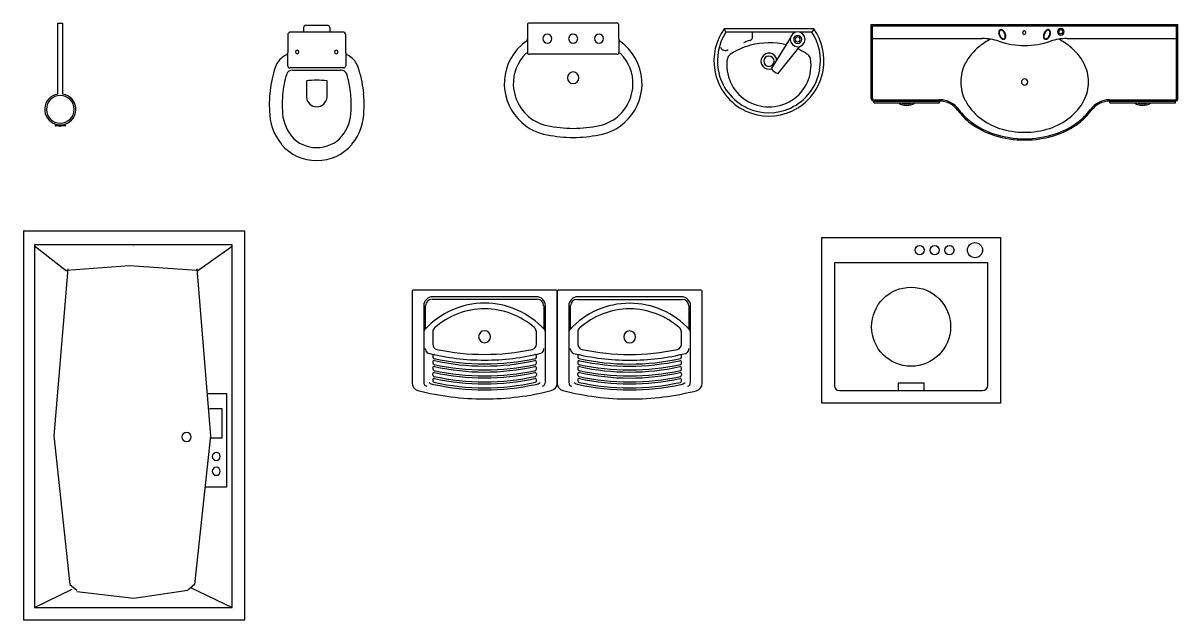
# Model space of a CAD drawing. Header units: millimetres. Extents: x 2478 to 18835, y -4183 to 1193.
# Drawn here: x 5579.5 to 6031.5, y -288 to -54.2 of the extents above; entities that cross this region are included whole.
import ezdxf

# ---------------------------------------------------------------- set-up
doc = ezdxf.new("R2010")
doc.units = ezdxf.units.MM
doc.layers.add('LOUÇAS', color=7, linetype='Continuous')
doc.layers.add('MOBILIAS', color=7, linetype='Continuous')

msp = doc.modelspace()

# ---------------------------------------------------------------- linework, layer by layer
at = {"color": 1}
for p, q in [((5794.78, -54.22), (5777.55, -54.22)), ((5812.01, -54.22), (5794.78, -54.22)), ((5694.4, -57.75), (5684.27, -57.75)), ((5689.23, -55.92), (5689.23, -57.75)), ((5694.4, -55.21), (5689.94, -55.21)), ((5698.86, -55.21), (5694.4, -55.21)), ((5704.54, -57.75), (5694.4, -57.75)), ((5699.57, -55.92), (5699.57, -57.75)), ((5776.94, -54.88), (5776.94, -60.46)), ((5812.62, -60.46), (5812.62, -54.88)), ((5888.98, -56.42), (5853.84, -56.42)), ((5853.86, -56.65), (5854.58, -57.82)), ((5871.41, -57.82), (5854.54, -57.82)), ((5865.02, -59.59), (5865.02, -57.91)), ((5881.89, -57.82), (5871.41, -57.82)), ((5888.27, -57.82), (5883.42, -57.82)), ((5888.96, -56.65), (5888.24, -57.82)), ((5683.05, -58.86), (5683.05, -65.86)), ((5705.76, -65.86), (5705.76, -58.86)), ((5776.94, -60.46), (5776.94, -65.73)), ((5812.62, -60.46), (5812.62, -65.73)), ((5872.42, -72.19), (5879.82, -60.07)), ((5683.05, -70.97), (5683.05, -65.86)), ((5705.76, -65.86), (5705.76, -70.97)), ((5794.78, -66.44), (5777.55, -66.44)), ((5812.01, -66.44), (5794.78, -66.44)), ((5875.01, -74), (5883.47, -63.38)), ((5704.96, -71.79), (5683.84, -71.79)), ((5684.92, -72.65), (5694.4, -72.65)), ((5694.4, -72.65), (5703.88, -72.65)), ((5690.35, -76.91), (5690.35, -83.29)), ((5698.46, -83.29), (5698.46, -76.91)), ((5666.28, -135.78), (5579.48, -135.78)), ((5579.69, -135.73), (5579.69, -288.02)), ((5666.28, -288.02), (5666.28, -135.78)), ((5892.06, -138.17), (5962.06, -138.17)), ((5892.06, -203.17), (5892.06, -138.17)), ((5962.06, -138.17), (5962.06, -203.17)), ((5661.35, -141.15), (5583.95, -141.15)), ((5583.95, -141.15), (5583.95, -283.1)), ((5596.48, -151.45), (5583.95, -141.6)), ((5647.48, -151.45), (5661.35, -141.6)), ((5661.35, -283.1), (5661.35, -141.15)), ((5897.06, -148.17), (5897.06, -196.17)), ((5957.06, -148.17), (5897.06, -148.17)), ((5957.06, -196.17), (5957.06, -148.17)), ((5596.93, -150.55), (5591.56, -215.93)), ((5596.48, -151), (5621.09, -149.21)), ((5621.09, -149.21), (5647.48, -151)), ((5647.48, -150.55), (5652.85, -215.93)), ((5731.74, -159.27), (5731.74, -195.21)), ((5788.1, -158.87), (5732.15, -158.87)), ((5739.55, -162.42), (5760.12, -162.42)), ((5760.12, -161.4), (5739.85, -161.4)), ((5780.4, -161.4), (5760.12, -161.4)), ((5760.12, -162.42), (5780.7, -162.42)), ((5788.51, -195.26), (5788.51, -159.27)), ((5788.51, -159.3), (5788.51, -195.24)), ((5844.87, -158.89), (5788.91, -158.89)), ((5796.31, -162.44), (5816.89, -162.44)), ((5816.89, -161.43), (5796.62, -161.43)), ((5837.17, -161.43), (5816.89, -161.43)), ((5816.89, -162.44), (5837.47, -162.44)), ((5845.28, -195.29), (5845.28, -159.3)), ((5736.3, -164.95), (5736.3, -175.23)), ((5737.01, -174), (5737.01, -164.95)), ((5783.24, -164.95), (5783.24, -174)), ((5783.95, -175.23), (5783.95, -164.95)), ((5793.07, -164.98), (5793.07, -175.25)), ((5793.78, -174.02), (5793.78, -164.98)), ((5840, -164.98), (5840, -174.02)), ((5840.71, -175.25), (5840.71, -164.98)), ((5736.3, -175.23), (5736.3, -194.94)), ((5739.85, -175.18), (5739.85, -180.06)), ((5780.4, -180.06), (5780.4, -175.18)), ((5783.95, -194.94), (5783.95, -175.23)), ((5793.07, -175.25), (5793.07, -194.97)), ((5796.62, -175.2), (5796.62, -180.08)), ((5837.17, -180.08), (5837.17, -175.2)), ((5840.71, -194.97), (5840.71, -175.25)), ((5737.01, -182.09), (5737.01, -181.71)), ((5739.85, -184.6), (5739.85, -185.12)), ((5780.4, -185.12), (5780.4, -184.6)), ((5783.24, -182.09), (5783.24, -181.71)), ((5793.78, -182.12), (5793.78, -181.74)), ((5796.62, -184.63), (5796.62, -185.15)), ((5837.17, -185.15), (5837.17, -184.63)), ((5840, -182.12), (5840, -181.74)), ((5739.85, -186.93), (5739.85, -187.45)), ((5739.85, -189.27), (5739.85, -189.79)), ((5780.4, -187.45), (5780.4, -186.93)), ((5780.4, -189.79), (5780.4, -189.27)), ((5796.62, -186.96), (5796.62, -187.48)), ((5796.62, -189.29), (5796.62, -189.81)), ((5837.17, -187.48), (5837.17, -186.96)), ((5837.17, -189.81), (5837.17, -189.29)), ((5739.85, -192.12), (5739.85, -191.6)), ((5739.85, -193.93), (5739.85, -194.45)), ((5780.4, -191.6), (5780.4, -192.12)), ((5780.4, -194.45), (5780.4, -193.93)), ((5796.62, -192.14), (5796.62, -191.62)), ((5796.62, -193.96), (5796.62, -194.47)), ((5837.17, -191.62), (5837.17, -192.14)), ((5837.17, -194.47), (5837.17, -193.96)), ((5899.06, -198.17), (5955.06, -198.17)), ((5922.06, -198.17), (5922.06, -195.14)), ((5922.06, -195.14), (5932.06, -195.14)), ((5932.06, -195.14), (5932.06, -198.17)), ((5651.51, -199.36), (5659.12, -199.36)), ((5659.12, -199.36), (5659.12, -236.08)), ((5962.06, -203.17), (5892.06, -203.17)), ((5652.41, -205.18), (5657.33, -205.18)), ((5657.33, -205.18), (5657.33, -216.82)), ((5591.56, -215.93), (5597.82, -274.14)), ((5652.85, -215.93), (5646.59, -274.14)), ((5657.33, -216.82), (5652.85, -216.82)), ((5659.12, -236.08), (5651.06, -236.08)), ((5597.82, -274.14), (5600.51, -276.38)), ((5646.59, -274.14), (5643.91, -276.38)), ((5645.25, -275.48), (5661.35, -283.1)), ((5583.95, -283.1), (5598.72, -275.93)), ((5600.51, -276.83), (5622.88, -279.51)), ((5622.88, -279.51), (5643.91, -276.38)), ((5583.95, -283.1), (5661.35, -283.1)), ((5579.69, -288.02), (5666.28, -288.02))]:
    msp.add_line(p, q, dxfattribs=at)
for centre, radius in [((5930.4, -143.17), 1.79), ((5936.3, -143.17), 1.79), ((5942.06, -143.17), 1.79), ((5952.06, -143.17), 2.95), ((5927.06, -173.17), 15.48)]:
    msp.add_circle(centre, radius, dxfattribs=at)
for centre, start, end in [((5899.06, -196.17), 180, 270), ((5955.06, -196.17), 270, 0)]:
    msp.add_arc(centre, 2, start, end, dxfattribs=at)
for centre, major_axis, start_param, end_param in [((5777.56, -54.85), (0.443, 0.443), 0.812744, 2.408806), ((5812, -54.85), (-0.443, 0.443), 3.87438, 5.470441), ((5684.22, -58.92), (-0.829, 0.829), -0.82366, 0.736758), ((5689.96, -55.94), (-0.515, 0.515), -0.760507, 0.760507), ((5698.84, -55.94), (0.515, 0.515), 5.522678, 7.043693), ((5704.58, -58.92), (0.829, 0.829), 5.546427, 7.106845), ((5784.64, -60.31), (-1.25, 1.25), 3.926991, 10.210176), ((5794.78, -60.31), (-1.25, 1.25), 3.926991, 10.210176), ((5804.92, -60.31), (-1.25, 1.25), 3.926991, 10.210176), ((5871.97, -69.01), (15.61, 15.61), 1.749249, 2.526622), ((5871.85, -69.01), (14.57, 14.57), 1.782162, 2.528587), ((5882.66, -60.61), (2.05, 2.05), 5.497787, 11.780972), ((5870.96, -69.01), (14.57, 14.57), 5.325395, 6.07182), ((5870.85, -69.01), (15.61, 15.61), 5.327359, 6.104733), ((5788.15, -78.01), (14.39, 14.39), 1.520283, 2.393072), ((5788.15, -78.01), (14.39, 14.39), 1.399031, 1.520283), ((5775.9, -60.48), (0.735, 0.735), 4.464905, 5.516472), ((5813.66, -60.48), (-0.735, 0.735), 0.766713, 1.81828), ((5801.41, -78.01), (-14.39, 14.39), -1.520283, -1.399031), ((5801.41, -78.01), (14.39, 14.39), 5.46091, 6.333699), ((5871.24, -89.08), (-19.17, 19.17), -0.523152, -0.1974), ((5867.93, -76.21), (-11.09, 11.09), -0.528184, -0.358758), ((5863.46, -59.55), (-1.1, 1.1), 2.670671, 3.903771), ((5871.43, -90.06), (-19.87, 19.87), -1.02719, -0.525346), ((5882.66, -60.61), (-1.11, 1.11), 3.926991, 10.210176), ((5882.66, -60.61), (-0.678, 0.678), 3.926991, 10.210176), ((5685.68, -73.79), (5.49, 5.49), 1.194274, 1.862862), ((5682.19, -65.91), (-0.609, 0.609), 2.843438, 3.985765), ((5686.75, -65.55), (-0.502, 0.502), 3.926991, 10.210176), ((5702.06, -65.55), (-0.502, 0.502), 3.926991, 10.210176), ((5706.62, -65.91), (-0.609, 0.609), 0.726624, 1.868951), ((5703.13, -73.79), (-5.49, 5.49), 4.420323, 5.088911), ((5788.15, -78.01), (-11.88, 11.88), 0.004521, 0.821583), ((5776.55, -66.52), (0.334, 0.334), 1.361186, 1.566671), ((5776.63, -66.72), (0.484, 0.484), 0.040481, 1.301909), ((5777.59, -65.79), (0.463, 0.463), 2.270898, 3.064821), ((5777.59, -65.79), (0.463, 0.463), 3.064821, 3.858743), ((5811.97, -65.79), (0.463, 0.463), 3.995239, 4.789161), ((5811.97, -65.79), (-0.463, 0.463), 3.218365, 4.012287), ((5812.93, -66.72), (-0.484, 0.484), -1.301909, -0.040481), ((5813.01, -66.52), (0.334, 0.334), 0.004125, 0.20961), ((5801.41, -78.01), (11.88, 11.88), 5.461602, 6.278664), ((5854.3, -63.06), (-1.35, 1.35), 1.137105, 3.013963), ((5857.76, -68.7), (1.89, 1.89), 1.40721, 2.188008), ((5871.41, -69.16), (-2.23, 2.23), 4.061561, 8.980227), ((5871.41, -69.16), (-1.43, 1.43), 3.926991, 10.210176), ((5871.58, -89.08), (-19.17, 19.17), -1.373397, -1.20778), ((5885.06, -68.7), (1.89, 1.89), 5.665974, 6.446772), ((5688.05, -75.35), (-7.49, 7.49), 0.268095, 0.529695), ((5683.84, -71), (-0.56, 0.56), 0.757968, 2.356194), ((5704.96, -71), (0.56, 0.56), 3.926991, 5.525218), ((5700.76, -75.35), (-7.49, 7.49), 4.182694, 4.444294), ((5871.26, -70.73), (-11.55, 11.55), 0.63318, 1.783324), ((5875.86, -70.03), (2.87, 2.87), 2.917879, 3.715274), ((5871.56, -70.73), (11.55, 11.55), 4.499861, 5.650006), ((5719.14, -85.45), (-30.59, 30.59), 0.485684, 0.70234), ((5719.14, -85.45), (-27.01, 27.01), 0.485684, 0.702355), ((5684.87, -75.04), (-1.69, 1.69), -0.807619, 0.412828), ((5694.4, -103.79), (19.22, 19.22), 0.635678, 0.935118), ((5703.93, -75.04), (1.69, 1.69), 5.870358, 7.090804), ((5669.67, -85.45), (-27.01, 27.01), 4.010034, 4.226705), ((5669.67, -85.45), (-30.59, 30.59), 4.010049, 4.226705), ((5794.78, -75.66), (1.61, 1.61), 5.497787, 11.780972), ((5871.44, -69.19), (15.22, 15.22), 2.522497, 3.493911), ((5871.44, -69.19), (14.27, 14.27), 2.523046, 3.494113), ((5871.37, -69.19), (-14.27, 14.27), 2.789073, 3.760139), ((5871.37, -69.19), (-15.22, 15.22), 2.789274, 3.760688), ((5788.33, -77.86), (-14.52, 14.52), 0.828833, 1.617546), ((5788.33, -77.86), (12.01, 12.01), 2.400314, 3.502633), ((5801.23, -77.86), (12.01, 12.01), 4.351349, 5.453667), ((5801.23, -77.86), (-14.52, 14.52), 3.094843, 3.883556), ((5726.6, -86.08), (-35.89, 35.89), 0.702122, 0.832841), ((5726.6, -86.08), (-32.31, 32.31), 0.70211, 0.835357), ((5694.4, -82.92), (-2.88, 2.88), 0.876838, 3.835551), ((5662.2, -86.08), (-32.31, 32.31), 3.877032, 4.010279), ((5662.2, -86.08), (-35.89, 35.89), 3.879548, 4.010267), ((5871.41, -70.24), (11.9, 11.9), 3.362476, 4.491506), ((5697.11, -88.4), (14.99, 14.99), 2.360126, 3.03558), ((5697.11, -88.4), (11.41, 11.41), 2.353577, 3.032162), ((5691.7, -88.4), (11.41, 11.41), 4.82182, 5.500405), ((5691.7, -88.4), (-14.99, 14.99), 3.247605, 3.92306), ((5871.41, -68.77), (-15.48, 15.48), 1.932642, 2.779747), ((5871.41, -68.77), (14.53, 14.53), 3.504271, 4.349711), ((5787.93, -78.47), (14.01, 14.01), 3.182582, 3.760168), ((5787.93, -78.47), (-11.51, 11.51), 1.938826, 2.142273), ((5795.83, -37.3), (-41.15, 41.15), 2.159824, 2.339119), ((5793.73, -37.3), (41.15, 41.15), 3.944066, 4.123361), ((5801.63, -78.47), (14.01, 14.01), 4.093813, 4.6714), ((5801.63, -78.47), (11.51, 11.51), 4.140913, 4.344359), ((5694.28, -90.19), (9.06, 9.06), 3.061198, 3.93644), ((5694.52, -90.19), (-9.06, 9.06), 2.346746, 3.221987), ((5795.83, -37.3), (43.66, 43.66), 3.744729, 3.909915), ((5793.73, -37.3), (-43.66, 43.66), 2.37327, 2.538456), ((5694.28, -90.19), (12.65, 12.65), 3.057022, 3.933762), ((5694.52, -90.19), (-12.65, 12.65), 2.349423, 3.226163), ((5694.52, -90.19), (12.65, 12.65), 3.917542, 3.92022), ((5732.15, -159.27), (0.287, 0.287), 0.785398, 2.356194), ((5739.85, -164.95), (-2.51, 2.51), -0.785398, 0.785398), ((5739.55, -164.95), (-1.79, 1.79), -0.785398, 0.785398), ((5780.4, -164.95), (2.51, 2.51), 5.497787, 7.068583), ((5780.7, -164.95), (1.79, 1.79), 5.497787, 7.068583), ((5788.1, -159.27), (-0.287, 0.287), 3.926991, 5.497787), ((5788.91, -159.3), (0.287, 0.287), 0.785398, 2.356194), ((5796.62, -164.98), (-2.51, 2.51), -0.785398, 0.785398), ((5796.31, -164.98), (-1.79, 1.79), -0.785398, 0.785398), ((5837.17, -164.98), (2.51, 2.51), 5.497787, 7.068583), ((5837.47, -164.98), (1.79, 1.79), 5.497787, 7.068583), ((5844.87, -159.3), (-0.287, 0.287), 3.926991, 5.497787), ((5760.12, -195.52), (22.33, 22.33), 0.785398, 1.619246), ((5760.12, -195.52), (-20.76, 20.76), -0.785398, -0.054212), ((5760.12, -195.52), (22.33, 22.33), 6.234736, 7.068583), ((5760.12, -195.52), (-20.76, 20.76), -1.516584, -0.785398), ((5816.89, -195.55), (22.33, 22.33), 0.785398, 1.619246), ((5816.89, -195.55), (-20.76, 20.76), -0.785398, -0.054212), ((5816.89, -195.55), (22.33, 22.33), 6.234736, 7.068583), ((5816.89, -195.55), (-20.76, 20.76), -1.516584, -0.785398), ((5739.33, -176.07), (2.22, 2.22), 1.756063, 2.08523), ((5741.88, -175.18), (-1.43, 1.43), -0.054212, 0.785398), ((5760.12, -177.11), (-1.65, 1.65), 3.926991, 10.210176), ((5778.37, -175.18), (-1.43, 1.43), 3.926991, 4.766601), ((5780.92, -176.07), (-2.22, 2.22), 4.197955, 4.527122), ((5796.1, -176.09), (2.22, 2.22), 1.756063, 2.08523), ((5798.65, -175.2), (-1.43, 1.43), -0.054212, 0.785398), ((5816.89, -177.14), (-1.65, 1.65), 3.926991, 10.210176), ((5835.14, -175.2), (-1.43, 1.43), 3.926991, 4.766601), ((5837.69, -176.09), (-2.22, 2.22), 4.197955, 4.527122), ((5741.88, -180.06), (1.43, 1.43), 2.356194, 3.715865), ((5778.37, -180.06), (1.43, 1.43), 4.138117, 5.497787), ((5798.65, -180.08), (1.43, 1.43), 2.356194, 3.715865), ((5835.14, -180.08), (1.43, 1.43), 4.138117, 5.497787), ((5738.53, -182.09), (1.08, 1.08), 2.356194, 3.684017), ((5760.02, -95.39), (-64.24, 64.24), 2.113221, 2.35731), ((5740.36, -184.6), (-0.358, 0.358), -1.002373, 0.785398), ((5740.36, -185.12), (0.358, 0.358), 2.356194, 3.711232), ((5760.02, -95.39), (-62.66, 62.66), 2.145069, 2.357338), ((5760.23, -95.39), (62.66, 62.66), 3.925847, 4.138117), ((5760.23, -95.39), (-64.24, 64.24), 2.355079, 2.599168), ((5779.89, -184.6), (-0.358, 0.358), 3.926991, 5.714762), ((5779.89, -185.12), (-0.358, 0.358), 2.571953, 3.926991), ((5781.72, -182.09), (-1.08, 1.08), 2.599168, 3.926991), ((5795.3, -182.12), (1.08, 1.08), 2.356194, 3.684017), ((5816.79, -95.42), (-64.24, 64.24), 2.113221, 2.35731), ((5797.12, -184.63), (-0.358, 0.358), -1.002373, 0.785398), ((5797.12, -185.15), (0.358, 0.358), 2.356194, 3.711232), ((5816.79, -95.42), (-62.66, 62.66), 2.145069, 2.357338), ((5816.99, -95.42), (62.66, 62.66), 3.925847, 4.138117), ((5816.99, -95.42), (-64.24, 64.24), 2.355079, 2.599168), ((5836.66, -184.63), (-0.358, 0.358), 3.926991, 5.714762), ((5836.66, -185.15), (-0.358, 0.358), 2.571953, 3.926991), ((5838.48, -182.12), (-1.08, 1.08), 2.599168, 3.926991), ((5740.36, -186.93), (0.358, 0.358), 0.568423, 2.356194), ((5740.36, -187.45), (0.358, 0.358), 2.356194, 3.711232), ((5740.36, -189.27), (-0.358, 0.358), -1.002373, 0.785398), ((5740.36, -189.79), (0.358, 0.358), 2.356194, 3.711232), ((5760.02, -95.39), (65.31, 65.31), 3.711232, 3.928088), ((5760.02, -97.72), (-65.31, 65.31), 2.140436, 2.357292), ((5760.02, -97.72), (64.24, 64.24), 3.710016, 3.928107), ((5760.02, -100.06), (64.24, 64.24), 3.710016, 3.928107), ((5760.23, -95.39), (-65.31, 65.31), 2.355097, 2.571953), ((5760.23, -97.72), (-64.24, 64.24), 2.355079, 2.573169), ((5760.23, -97.72), (65.31, 65.31), 3.925893, 4.142749), ((5760.23, -100.06), (-64.24, 64.24), 2.355079, 2.573169), ((5779.89, -186.93), (0.358, 0.358), 5.497787, 7.285558), ((5779.89, -189.27), (-0.358, 0.358), 3.926991, 5.714762), ((5779.89, -187.45), (-0.358, 0.358), 2.571953, 3.926991), ((5779.89, -189.79), (-0.358, 0.358), 2.571953, 3.926991), ((5797.12, -186.96), (0.358, 0.358), 0.568423, 2.356194), ((5797.12, -187.48), (0.358, 0.358), 2.356194, 3.711232), ((5797.12, -189.29), (-0.358, 0.358), -1.002373, 0.785398), ((5797.12, -189.81), (0.358, 0.358), 2.356194, 3.711232), ((5816.79, -95.42), (65.31, 65.31), 3.711232, 3.928088), ((5816.79, -97.75), (-65.31, 65.31), 2.140436, 2.357292), ((5816.79, -97.75), (64.24, 64.24), 3.710016, 3.928107), ((5816.79, -100.08), (64.24, 64.24), 3.710016, 3.928107), ((5816.99, -95.42), (-65.31, 65.31), 2.355097, 2.571953), ((5816.99, -97.75), (-64.24, 64.24), 2.355079, 2.573169), ((5816.99, -97.75), (65.31, 65.31), 3.925893, 4.142749), ((5816.99, -100.08), (-64.24, 64.24), 2.355079, 2.573169), ((5836.66, -186.96), (0.358, 0.358), 5.497787, 7.285558), ((5836.66, -189.29), (-0.358, 0.358), 3.926991, 5.714762), ((5836.66, -187.48), (-0.358, 0.358), 2.571953, 3.926991), ((5836.66, -189.81), (-0.358, 0.358), 2.571953, 3.926991), ((5740.36, -191.6), (-0.358, 0.358), -1.002373, 0.785398), ((5740.36, -192.12), (-0.358, 0.358), 0.785398, 2.140436), ((5740.36, -193.93), (-0.358, 0.358), -1.002373, 0.785398), ((5760.02, -100.06), (-65.31, 65.31), 2.140436, 2.357292), ((5760.02, -102.39), (65.31, 65.31), 3.711232, 3.928088), ((5760.02, -102.39), (-64.24, 64.24), 2.13922, 2.35731), ((5760.02, -104.72), (-64.24, 64.24), 2.13922, 2.35731), ((5760.23, -100.06), (65.31, 65.31), 3.925893, 4.142749), ((5760.23, -102.39), (-64.24, 64.24), 2.355079, 2.573169), ((5760.23, -102.39), (65.31, 65.31), 3.925893, 4.142749), ((5760.23, -104.72), (-64.24, 64.24), 2.355079, 2.573169), ((5779.89, -191.6), (-0.358, 0.358), 3.926991, 5.714762), ((5779.89, -193.93), (-0.358, 0.358), 3.926991, 5.714762), ((5779.89, -192.12), (0.358, 0.358), 4.142749, 5.497787), ((5797.12, -191.62), (-0.358, 0.358), -1.002373, 0.785398), ((5797.12, -192.14), (-0.358, 0.358), 0.785398, 2.140436), ((5797.12, -193.96), (-0.358, 0.358), -1.002373, 0.785398), ((5816.79, -100.08), (-65.31, 65.31), 2.140436, 2.357292), ((5816.79, -102.41), (65.31, 65.31), 3.711232, 3.928088), ((5816.79, -102.41), (-64.24, 64.24), 2.13922, 2.35731), ((5816.79, -104.74), (-64.24, 64.24), 2.13922, 2.35731), ((5816.99, -100.08), (65.31, 65.31), 3.925893, 4.142749), ((5816.99, -102.41), (-64.24, 64.24), 2.355079, 2.573169), ((5816.99, -102.41), (65.31, 65.31), 3.925893, 4.142749), ((5816.99, -104.74), (-64.24, 64.24), 2.355079, 2.573169), ((5836.66, -191.62), (-0.358, 0.358), 3.926991, 5.714762), ((5836.66, -193.96), (-0.358, 0.358), 3.926991, 5.714762), ((5836.66, -192.14), (0.358, 0.358), 4.142749, 5.497787), ((5734.78, -195.21), (-2.15, 2.15), 0.785398, 2.106605), ((5760.23, -95.39), (74.99, 74.99), 3.677401, 3.926035), ((5737.82, -194.94), (-1.08, 1.08), 0.785398, 2.136781), ((5740.72, -191.73), (2.87, 2.87), 3.304502, 3.768266), ((5740.36, -194.45), (0.358, 0.358), 2.356194, 3.711232), ((5760.02, -104.72), (65.89, 65.89), 3.711232, 3.928088), ((5760.02, -104.72), (65.31, 65.31), 3.711232, 3.928088), ((5760.23, -104.72), (65.31, 65.31), 3.925893, 4.142749), ((5760.23, -104.72), (-65.89, 65.89), 2.355097, 2.571953), ((5760.23, -95.39), (74.99, 74.99), 3.926035, 4.17455), ((5779.89, -194.45), (-0.358, 0.358), 2.571953, 3.926991), ((5779.53, -191.73), (2.87, 2.87), 4.085716, 4.54948), ((5782.43, -194.94), (-1.08, 1.08), 2.575608, 3.926991), ((5785.47, -195.26), (-2.15, 2.15), 2.603754, 3.926991), ((5791.55, -195.24), (-2.15, 2.15), 0.785398, 2.106605), ((5816.99, -95.42), (74.99, 74.99), 3.677401, 3.926035), ((5794.59, -194.97), (-1.08, 1.08), 0.785398, 2.136781), ((5797.48, -191.76), (2.87, 2.87), 3.304502, 3.768266), ((5797.12, -194.47), (0.358, 0.358), 2.356194, 3.711232), ((5816.79, -104.74), (65.89, 65.89), 3.711232, 3.928088), ((5816.79, -104.74), (65.31, 65.31), 3.711232, 3.928088), ((5816.99, -104.74), (65.31, 65.31), 3.925893, 4.142749), ((5816.99, -104.74), (-65.89, 65.89), 2.355097, 2.571953), ((5816.99, -95.42), (74.99, 74.99), 3.926035, 4.17455), ((5836.66, -194.47), (-0.358, 0.358), 2.571953, 3.926991), ((5836.3, -191.76), (2.87, 2.87), 4.085716, 4.54948), ((5839.19, -194.97), (-1.08, 1.08), 2.575608, 3.926991), ((5842.23, -195.29), (-2.15, 2.15), 2.603754, 3.926991), ((5643.46, -216.38), (-1.28, 1.28), 3.926991, 10.210176), ((5655.09, -223.99), (-1.11, 1.11), 3.926991, 10.210176), ((5655.09, -229.81), (-1.11, 1.11), 3.926991, 10.210176)]:
    msp.add_ellipse(centre, major_axis=major_axis, ratio=1, start_param=start_param, end_param=end_param, dxfattribs=at)
msp.add_point((5622.65, -141.15), dxfattribs=at)
at = {"layer": 'LOUÇAS', "color": 1}
for p, q in [((5593.02, -82.04), (5593.02, -54.22)), ((5593.02, -54.22), (5595.02, -54.22)), ((5595.02, -82.04), (5595.02, -54.22)), ((5592.25, -93.85), (5592.08, -94.4)), ((5594.02, -94.76), (5594.02, -94.11)), ((5594.02, -94.76), (5594.02, -94.11)), ((5596.02, -94.4), (5595.84, -93.83))]:
    msp.add_line(p, q, dxfattribs=at)
for centre, major_axis, start_param, end_param in [((5594.02, -88.03), (4.3, 4.3), 0.950659, 3.630445), ((5594.02, -88.03), (-3.83, 3.83), 3.926991, 10.210176), ((5594.02, -88.03), (-4.3, 4.3), 2.659672, 5.332527), ((5592.13, -94.41), (-0.0343, 0.0343), 0.488853, 2.448514), ((5592.49, -98.32), (-2.74, 2.74), -1.192991, -0.693079), ((5594.02, -88.03), (-4.3, 4.3), 2.059649, 2.659672), ((5595.56, -98.32), (2.74, 2.74), 0.680306, 1.192991), ((5595.97, -94.41), (-0.0343, 0.0343), 2.251103, 4.230468)]:
    msp.add_ellipse(centre, major_axis=major_axis, ratio=1, start_param=start_param, end_param=end_param, dxfattribs=at)
at = {"layer": 'MOBILIAS', "color": 1}
for p, q in [((5911.48, -83.79), (5911.48, -54.79)), ((5911.48, -54.79), (6031.48, -54.79)), ((5911.98, -55.29), (6030.98, -55.29)), ((5911.98, -83.79), (5911.98, -55.29)), ((6030.98, -83.79), (6030.98, -55.29)), ((6031.48, -83.79), (6031.48, -54.79)), ((5911.98, -60.29), (5954.93, -60.29)), ((5988.04, -60.29), (6030.98, -60.29)), ((5912.48, -84.29), (5938.16, -84.29)), ((5912.48, -85.49), (5912.48, -84.79)), ((5912.48, -84.79), (5938.16, -84.79)), ((5912.48, -85.49), (5922.18, -85.49)), ((5922.18, -85.49), (5923.16, -85.49)), ((5923.16, -85.49), (5927.48, -85.49)), ((5927.48, -85.49), (5928.46, -85.49)), ((5928.46, -85.49), (5938.16, -85.49)), ((5938.16, -85.49), (5938.16, -84.79)), ((6004.81, -84.29), (6030.48, -84.29)), ((6004.81, -85.49), (6004.81, -84.79)), ((6004.81, -84.79), (6030.48, -84.79)), ((6004.81, -85.49), (6014.51, -85.49)), ((6014.51, -85.49), (6015.48, -85.49)), ((6015.48, -85.49), (6019.81, -85.49)), ((6019.81, -85.49), (6020.78, -85.49)), ((6020.78, -85.49), (6030.48, -85.49)), ((6030.48, -85.49), (6030.48, -84.79))]:
    msp.add_line(p, q, dxfattribs=at)
for centre, major_axis, start_param, end_param in [((5963.59, -58), (1.6, 1.6), 2.232861, 2.532243), ((5962.83, -57.91), (-1.06, 1.06), 0.235615, 0.662065), ((5964.64, -57.81), (2.35, 2.35), 2.532243, 2.778741), ((5963.59, -58), (1.46, 1.46), 2.232861, 2.532243), ((5962.83, -57.91), (-0.918, 0.918), 0.235615, 0.662065), ((5962.21, -57.53), (0.546, 0.546), 1.207944, 1.806412), ((5964.64, -57.81), (-2.21, 2.21), 0.961447, 1.207944), ((5962.21, -57.53), (0.405, 0.405), 1.207944, 1.806412), ((5962.21, -57.53), (-0.546, 0.546), -0.961319, -0.362852), ((5962.21, -57.53), (0.405, 0.405), 0.609477, 1.207944), ((5962.09, -58.24), (-0.918, 0.918), -1.387769, -0.961319), ((5962.09, -58.24), (1.06, 1.06), 0.183027, 0.609477), ((5961.65, -58.87), (1.46, 1.46), 6.16683, 6.466213), ((5961.65, -58.87), (1.6, 1.6), 6.16683, 6.466213), ((5960.82, -59.53), (-2.21, 2.21), 4.349537, 4.596034), ((5960.82, -59.53), (-2.35, 2.35), 4.349537, 4.596034), ((5960.82, -59.53), (2.21, 2.21), 5.673836, 5.920333), ((5960.82, -59.53), (-2.35, 2.35), 4.10304, 4.349537), ((5971.34, -57.98), (0.462, 0.462), 5.497787, 11.780972), ((5982.15, -59.53), (2.35, 2.35), 1.933648, 2.180145), ((5982.15, -59.53), (-2.21, 2.21), 0.362852, 0.609349), ((5982.15, -59.53), (2.35, 2.35), 1.687151, 1.933648), ((5982.15, -59.53), (-2.21, 2.21), 0.116355, 0.362852), ((5981.31, -58.87), (-1.6, 1.6), -0.183027, 0.116355), ((5981.31, -58.87), (-1.46, 1.46), -0.183027, 0.116355), ((5980.88, -58.24), (-1.06, 1.06), -0.609477, -0.183027), ((5980.88, -58.24), (-0.918, 0.918), -0.609477, -0.183027), ((5980.75, -57.53), (-0.546, 0.546), -1.207944, -0.609477), ((5980.75, -57.53), (-0.405, 0.405), -1.207944, -0.609477), ((5980.75, -57.53), (0.405, 0.405), 6.04757, 6.646037), ((5980.75, -57.53), (0.546, 0.546), 6.04757, 6.646037), ((5978.33, -57.81), (2.21, 2.21), 5.075241, 5.321738), ((5980.13, -57.91), (0.918, 0.918), 5.62112, 6.04757), ((5978.33, -57.81), (-2.35, 2.35), 3.504445, 3.750942), ((5980.13, -57.91), (1.06, 1.06), 5.62112, 6.04757), ((5979.38, -58), (1.46, 1.46), 5.321738, 5.62112), ((5979.38, -58), (-1.6, 1.6), 3.750942, 4.050324), ((5985.63, -57.62), (-0.923, 0.923), 3.926991, 10.210176), ((5985.63, -57.62), (0.57, 0.57), 5.497787, 11.780972), ((5969.58, -83.33), (-18.01, 18.01), -0.321257, -0.117279), ((5954.93, -80.29), (14.14, 14.14), 0.4586, 0.785398), ((5971.48, -31.44), (22.33, 22.33), 3.600193, 3.926991), ((5964.64, -57.81), (-2.35, 2.35), 1.207944, 1.454441), ((5964.64, -57.81), (2.21, 2.21), 2.778741, 3.025238), ((5963.81, -58.47), (-1.6, 1.6), 1.454441, 1.753824), ((5963.81, -58.47), (-1.46, 1.46), 1.454441, 1.753824), ((5963.37, -59.1), (-1.06, 1.06), 1.753824, 2.180273), ((5963.37, -59.1), (-0.918, 0.918), 1.753824, 2.180273), ((5963.25, -59.82), (-0.546, 0.546), 2.180273, 2.778741), ((5963.25, -59.82), (-0.405, 0.405), 2.180273, 2.778741), ((5963.25, -59.82), (-0.405, 0.405), 2.778741, 3.377208), ((5963.25, -59.82), (-0.546, 0.546), 2.778741, 3.377208), ((5962.63, -59.44), (0.918, 0.918), 4.948004, 5.374454), ((5961.87, -59.35), (-1.46, 1.46), 3.803658, 4.10304), ((5962.63, -59.44), (-1.06, 1.06), 3.377208, 3.803658), ((5961.87, -59.35), (1.6, 1.6), 5.374454, 5.673836), ((5971.48, -31.44), (-22.33, 22.33), 2.356194, 2.682993), ((5981.1, -59.35), (1.6, 1.6), 2.180145, 2.479528), ((5980.34, -59.44), (-1.06, 1.06), 0.908731, 1.335181), ((5981.1, -59.35), (-1.46, 1.46), 0.609349, 0.908731), ((5980.34, -59.44), (-0.918, 0.918), 0.908731, 1.335181), ((5979.72, -59.82), (-0.546, 0.546), 1.335181, 1.933648), ((5979.72, -59.82), (-0.405, 0.405), 1.335181, 1.933648), ((5979.72, -59.82), (-0.546, 0.546), 1.933648, 2.532116), ((5979.72, -59.82), (-0.405, 0.405), 1.933648, 2.532116), ((5979.6, -59.1), (0.918, 0.918), 4.102912, 4.529362), ((5979.6, -59.1), (-1.06, 1.06), 2.532116, 2.958565), ((5979.16, -58.47), (-1.46, 1.46), 2.958565, 3.257947), ((5979.16, -58.47), (-1.6, 1.6), 2.958565, 3.257947), ((5978.33, -57.81), (2.21, 2.21), 4.828744, 5.075241), ((5978.33, -57.81), (-2.35, 2.35), 3.257947, 3.504445), ((5988.04, -80.29), (14.14, 14.14), 0.785398, 1.112196), ((5973.38, -83.33), (-18.01, 18.01), -1.453517, -1.249539), ((5966.67, -79.64), (14.68, 14.68), 1.453517, 1.872862), ((5976.3, -79.64), (14.68, 14.68), 5.98112, 6.400464), ((5962.19, -77.29), (-11.11, 11.11), 0.302066, 0.785398), ((5980.78, -77.29), (11.11, 11.11), 5.497787, 5.98112), ((5971.48, -77.29), (0.885, 0.885), 5.497787, 11.780972), ((5962.19, -77.29), (11.11, 11.11), 2.356194, 2.839527), ((5980.78, -77.29), (11.11, 11.11), 5.014455, 5.497787), ((5912.48, -83.79), (0.707, 0.707), 2.356194, 3.926991), ((5912.48, -83.79), (-0.354, 0.354), 0.785398, 2.356194), ((5925.32, -81.07), (3.84, 3.84), 3.310021, 4.543961), ((5925.32, -81.07), (3.48, 3.48), 3.472438, 4.381544), ((5938.16, -93.79), (-6.72, 6.72), 4.563077, 5.497787), ((5938.16, -93.79), (6.36, 6.36), 6.133873, 7.068583), ((5966.67, -74.94), (-14.68, 14.68), 1.268731, 1.688075), ((5976.3, -74.94), (14.68, 14.68), 4.59511, 5.014455), ((6004.81, -93.79), (6.72, 6.72), 0.785398, 1.720109), ((6004.81, -93.79), (-6.36, 6.36), -0.785398, 0.149312), ((6017.65, -81.07), (3.84, 3.84), 3.310021, 4.543961), ((6017.65, -81.07), (3.48, 3.48), 3.472438, 4.381544), ((6030.48, -83.79), (-0.354, 0.354), 2.356194, 3.926991), ((6030.48, -83.79), (-0.707, 0.707), 2.356194, 3.926991), ((5964.97, -73.99), (-17.21, 17.21), 1.421484, 1.707378), ((5964.97, -73.99), (-16.85, 16.85), 1.421484, 1.707378), ((5977.99, -73.99), (-16.85, 16.85), 3.005011, 3.290905), ((5977.99, -73.99), (17.21, 17.21), 4.575808, 4.861701), ((5968.91, -68.79), (21.82, 21.82), 3.278174, 3.622636), ((5968.91, -68.79), (21.46, 21.46), 3.278174, 3.622636), ((5969.58, -71.25), (-18.01, 18.01), 1.688075, 2.040248), ((5973.38, -71.25), (18.01, 18.01), 4.242937, 4.59511), ((5974.06, -68.79), (-21.46, 21.46), 2.660549, 3.005011), ((5974.06, -68.79), (21.82, 21.82), 4.231346, 4.575808), ((5971.48, -60.61), (27.88, 27.88), 3.622636, 3.926991), ((5971.48, -60.61), (-27.53, 27.53), 2.05184, 2.356194), ((5971.48, -65.44), (22.33, 22.33), 3.611045, 3.926991), ((5971.48, -65.44), (22.33, 22.33), 3.926991, 4.242937), ((5971.48, -60.61), (-27.53, 27.53), 2.356194, 2.660549), ((5971.48, -60.61), (27.88, 27.88), 3.926991, 4.231346)]:
    msp.add_ellipse(centre, major_axis=major_axis, ratio=1, start_param=start_param, end_param=end_param, dxfattribs=at)

doc.saveas('drawing.dxf')
